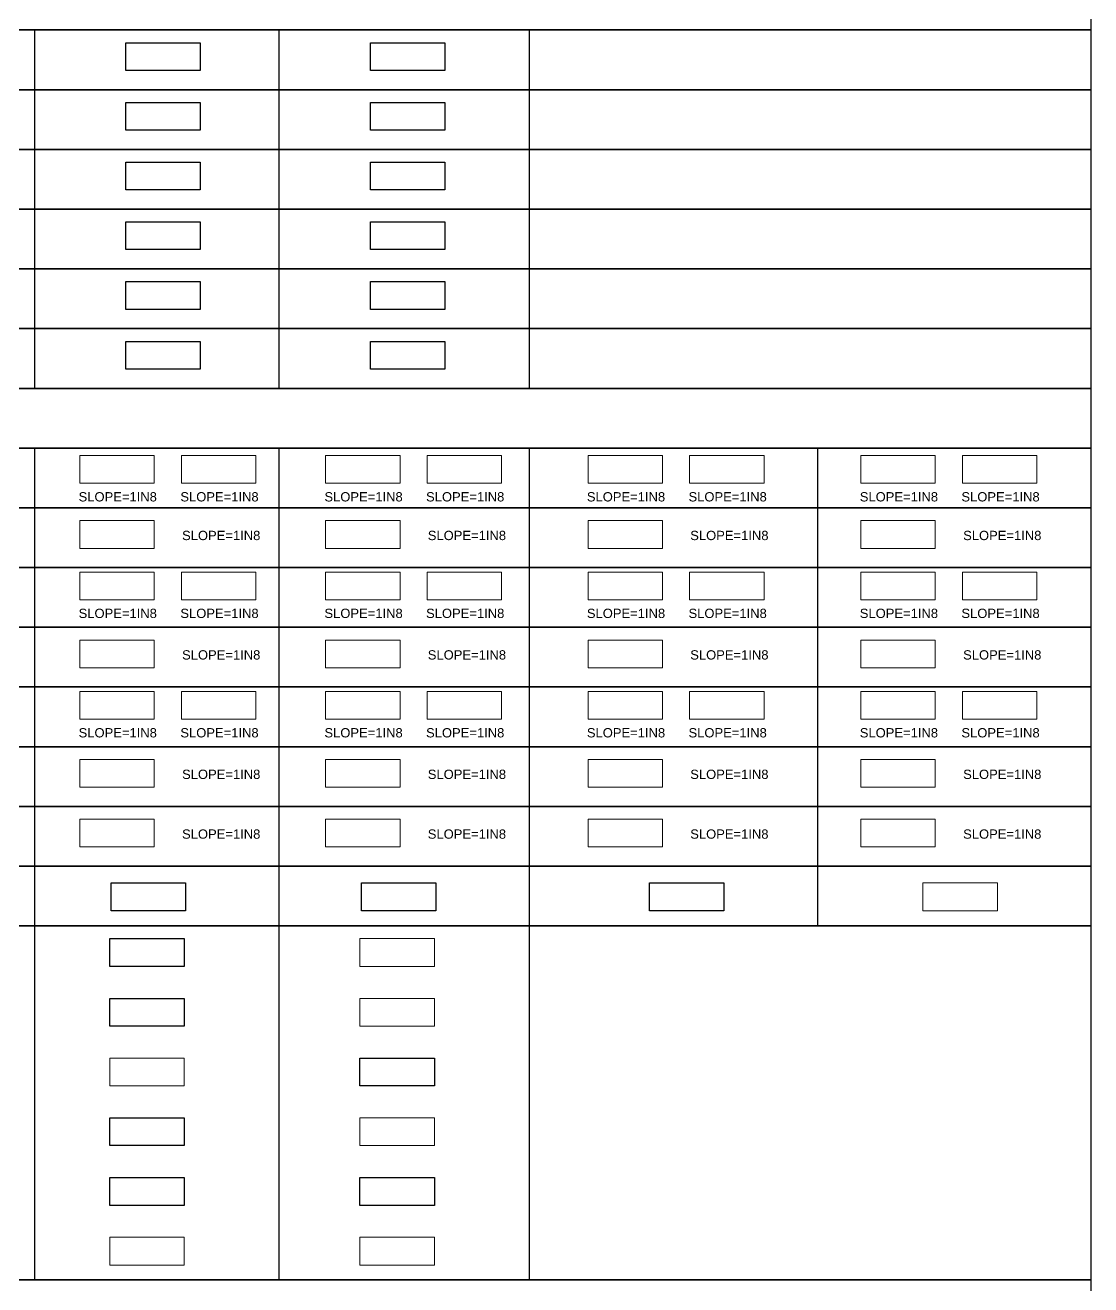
# Model space of a CAD drawing. Header units: millimetres. Extents: x -9481 to -9285, y 28728 to 28829.
# Drawn here: x -9451.52 to -9442.23, y 28780.84 to 28791.82 of the extents above; entities that cross this region are included whole.
import ezdxf

# ---------------------------------------------------------------- set-up
doc = ezdxf.new("R2010")
doc.units = ezdxf.units.MM
doc.linetypes.add('CONTINULUS', pattern=[0])
for name, color, linetype, plot in [('BLK_1_FLR_-1_COURTYARD_INNER', 4, 'Continuous', False), ('BLK_1_FLR_3_COURTYARD_INNER', 7, 'Continuous', False), ('BLK_1_FLR_3_ROOM_1_LIGHT_VENTILATION_1', 4, 'Continuous', False), ('BLK_1_FLR_3_ROOM_2_LIGHT_VENTILATION_2', 1, 'Continuous', False), ('BLK_1_FLR_3_ROOM_4_LIGHT_VENTILATION_4', 1, 'Continuous', False), ('BLK_1_FLR_3_ROOM_5_LIGHT_VENTILATION_5', 1, 'Continuous', False), ('BLK_1_FLR_4_COURTYARD_INNER', 25, 'Continuous', False), ('BLK_1_FLR_4_ROOM_3_LIGHT_VENTILATION_3', 7, 'Continuous', False), ('BLK_1_FLR_4_ROOM_5_LIGHT_VENTILATION_5', 7, 'Continuous', False)]:
    doc.layers.add(name, color=color, linetype=linetype, plot=plot)
for name, color, linetype, lineweight in [('BLK_1_FLR_-1_VEHICLERAMP_1', 7, 'Continuous', 0), ('BLK_1_FLR_-1_VEHICLERAMP_2', 7, 'Continuous', 0), ('BLK_1_FLR_-2_COURTYARD_INNER', 7, 'Continuous', 0), ('BLK_1_FLR_-2_VEHICLERAMP_1', 7, 'Continuous', 0), ('BLK_1_FLR_-2_VEHICLERAMP_2', 7, 'Continuous', 0), ('BLK_1_FLR_3_ROOM_3_LIGHT_VENTILATION_3', 7, 'Continuous', 0), ('BLK_1_FLR_3_ROOM_6_LIGHT_VENTILATION_6', 7, 'Continuous', 0), ('BLK_1_FLR_3_VEHICLERAMP_1', 7, 'Continuous', 0), ('BLK_1_FLR_3_VEHICLERAMP_2', 7, 'Continuous', 0), ('BLK_1_FLR_4_ROOM_1_LIGHT_VENTILATION_1', 7, 'Continuous', 0), ('BLK_1_FLR_4_ROOM_2_LIGHT_VENTILATION_2', 7, 'Continuous', 0), ('BLK_1_FLR_4_ROOM_4_LIGHT_VENTILATION_4', 7, 'Continuous', 0), ('BLK_1_FLR_4_ROOM_6_LIGHT_VENTILATION_6', 7, 'Continuous', 0), ('BLK_1_FLR_4_VEHICLERAMP_1', 7, 'Continuous', 0), ('BLK_1_FLR_4_VEHICLERAMP_2', 7, 'Continuous', 0)]:
    doc.layers.add(name, color=color, linetype=linetype, lineweight=lineweight)
doc.layers.add('BLK_1_FLR_3_UNITFA', color=7, linetype='Continuous')
doc.layers.add('BLK_1_FLR_4_UNITFA', color=7, linetype='Continuous')
doc.styles.get("Standard").update_dxf_attribs({"font": 'arial.ttf', "height": 0.25})

msp = doc.modelspace()

# ---------------------------------------------------------------- linework, layer by layer
for p, q in [((-9451.44, 28791.775), (-9451.44, 28791.254)), ((-9449.309, 28791.775), (-9449.309, 28791.254)), ((-9447.126, 28791.775), (-9447.126, 28791.254)), ((-9451.44, 28791.254), (-9451.44, 28790.733)), ((-9449.309, 28791.254), (-9449.309, 28790.733)), ((-9447.126, 28791.254), (-9447.126, 28790.733)), ((-9451.44, 28790.733), (-9451.44, 28790.213)), ((-9449.309, 28790.733), (-9449.309, 28790.213)), ((-9447.126, 28790.733), (-9447.126, 28790.213)), ((-9451.44, 28790.213), (-9451.44, 28789.692)), ((-9449.309, 28790.213), (-9449.309, 28789.692)), ((-9447.126, 28790.213), (-9447.126, 28789.692)), ((-9451.44, 28789.692), (-9451.44, 28789.172)), ((-9449.309, 28789.692), (-9449.309, 28789.172)), ((-9447.126, 28789.692), (-9447.126, 28789.172)), ((-9451.44, 28789.172), (-9451.44, 28788.651)), ((-9449.309, 28789.172), (-9449.309, 28788.651)), ((-9447.126, 28789.172), (-9447.126, 28788.651)), ((-9451.44, 28788.13), (-9451.44, 28787.61)), ((-9449.309, 28788.13), (-9449.309, 28787.61)), ((-9447.126, 28788.13), (-9447.126, 28787.61)), ((-9444.614, 28788.13), (-9444.614, 28787.61)), ((-9451.44, 28787.61), (-9451.44, 28787.089)), ((-9449.309, 28787.61), (-9449.309, 28787.089)), ((-9447.126, 28787.61), (-9447.126, 28787.089)), ((-9444.614, 28787.61), (-9444.614, 28787.089)), ((-9451.44, 28787.089), (-9451.44, 28786.568)), ((-9449.309, 28787.089), (-9449.309, 28786.568)), ((-9447.126, 28787.089), (-9447.126, 28786.568)), ((-9444.614, 28787.089), (-9444.614, 28786.568)), ((-9451.44, 28786.568), (-9451.44, 28786.048)), ((-9449.309, 28786.568), (-9449.309, 28786.048)), ((-9447.126, 28786.568), (-9447.126, 28786.048)), ((-9444.614, 28786.568), (-9444.614, 28786.048)), ((-9451.44, 28786.048), (-9451.44, 28785.527)), ((-9449.309, 28786.048), (-9449.309, 28785.527)), ((-9447.126, 28786.048), (-9447.126, 28785.527)), ((-9444.614, 28786.048), (-9444.614, 28785.527)), ((-9451.44, 28785.527), (-9451.44, 28785.006)), ((-9449.309, 28785.527), (-9449.309, 28785.006)), ((-9447.126, 28785.527), (-9447.126, 28785.006)), ((-9444.614, 28785.527), (-9444.614, 28785.006)), ((-9451.44, 28785.006), (-9451.44, 28784.486)), ((-9449.309, 28785.006), (-9449.309, 28784.486)), ((-9447.126, 28785.006), (-9447.126, 28784.486)), ((-9444.614, 28785.006), (-9444.614, 28784.486)), ((-9451.44, 28784.486), (-9451.44, 28783.965)), ((-9449.309, 28784.486), (-9449.309, 28783.965)), ((-9447.126, 28784.486), (-9447.126, 28783.965)), ((-9444.614, 28784.486), (-9444.614, 28783.965)), ((-9451.44, 28783.965), (-9451.44, 28783.444)), ((-9451.44, 28783.965), (-9451.44, 28780.879)), ((-9449.309, 28783.965), (-9449.309, 28783.444)), ((-9449.309, 28783.965), (-9449.309, 28780.879)), ((-9447.126, 28783.965), (-9447.126, 28783.444)), ((-9447.126, 28783.965), (-9447.126, 28780.879)), ((-9442.23, 28783.965), (-9442.23, 28780.879)), ((-9451.44, 28783.444), (-9451.44, 28782.924)), ((-9449.309, 28783.444), (-9449.309, 28782.924)), ((-9447.126, 28783.444), (-9447.126, 28782.924))]:
    msp.add_line(p, q)
for points in [[(-9481.258, 28792.295), (-9442.23, 28792.295), (-9442.23, 28791.775), (-9481.258, 28791.775), (-9481.258, 28792.295)], [(-9481.258, 28788.651), (-9442.23, 28788.651), (-9442.23, 28788.13), (-9481.258, 28788.13), (-9481.258, 28788.651)], [(-9481.258, 28783.965), (-9481.258, 28784.486), (-9442.23, 28784.486), (-9442.23, 28783.965)], [(-9481.258, 28783.965), (-9442.23, 28783.965), (-9442.23, 28780.879), (-9481.258, 28780.879)], [(-9481.258, 28780.879), (-9442.23, 28780.879), (-9442.23, 28780.359), (-9481.258, 28780.359), (-9481.258, 28780.879)]]:
    msp.add_lwpolyline(points, close=True)
for points in [[(-9481.258, 28788.651), (-9481.258, 28791.775), (-9442.23, 28791.775), (-9442.23, 28791.254), (-9461.732, 28791.254)], [(-9461.732, 28791.254), (-9442.23, 28791.254), (-9442.23, 28790.733), (-9461.732, 28790.733)], [(-9461.732, 28790.733), (-9442.23, 28790.733), (-9442.23, 28790.213), (-9461.732, 28790.213)], [(-9461.732, 28790.213), (-9442.23, 28790.213), (-9442.23, 28789.692), (-9461.732, 28789.692)], [(-9461.732, 28789.692), (-9442.23, 28789.692), (-9442.23, 28789.172), (-9461.732, 28789.172)], [(-9461.732, 28789.172), (-9442.23, 28789.172), (-9442.23, 28788.651), (-9481.258, 28788.651)], [(-9481.258, 28787.61), (-9481.258, 28788.13), (-9442.23, 28788.13), (-9442.23, 28787.61), (-9461.732, 28787.61)], [(-9461.732, 28787.61), (-9442.23, 28787.61), (-9442.23, 28787.089), (-9461.732, 28787.089)], [(-9461.732, 28787.089), (-9442.23, 28787.089), (-9442.23, 28786.568), (-9461.732, 28786.568)], [(-9461.732, 28786.568), (-9442.23, 28786.568), (-9442.23, 28786.048), (-9461.732, 28786.048)], [(-9461.732, 28786.048), (-9442.23, 28786.048), (-9442.23, 28785.527), (-9461.732, 28785.527)], [(-9461.732, 28785.527), (-9442.23, 28785.527), (-9442.23, 28785.006), (-9461.732, 28785.006)], [(-9461.732, 28785.006), (-9442.23, 28785.006), (-9442.23, 28784.486), (-9481.258, 28784.486), (-9481.258, 28785.006), (-9481.258, 28785.006)]]:
    msp.add_lwpolyline(points)
at = {"layer": 'BLK_1_FLR_-1_COURTYARD_INNER', "color": 7}
msp.add_lwpolyline([(-9446.077, 28784.339), (-9445.428, 28784.339), (-9445.428, 28784.097), (-9446.077, 28784.097)], close=True, dxfattribs=at)
at = {"layer": 'BLK_1_FLR_-1_VEHICLERAMP_1', "color": 1}
msp.add_lwpolyline([(-9446.613, 28788.065), (-9445.964, 28788.065), (-9445.964, 28787.823), (-9446.613, 28787.823)], close=True, dxfattribs=at)
at = {"layer": 'BLK_1_FLR_-1_VEHICLERAMP_1', "color": 2}
msp.add_lwpolyline([(-9446.613, 28787.498), (-9445.964, 28787.498), (-9445.964, 28787.256), (-9446.613, 28787.256)], close=True, dxfattribs=at)
at = {"layer": 'BLK_1_FLR_-1_VEHICLERAMP_1', "color": 3}
msp.add_lwpolyline([(-9446.613, 28787.049), (-9445.964, 28787.049), (-9445.964, 28786.807), (-9446.613, 28786.807)], close=True, dxfattribs=at)
at = {"layer": 'BLK_1_FLR_-1_VEHICLERAMP_1', "color": 4}
msp.add_lwpolyline([(-9446.613, 28786.457), (-9445.964, 28786.457), (-9445.964, 28786.215), (-9446.613, 28786.215)], close=True, dxfattribs=at)
at = {"layer": 'BLK_1_FLR_-1_VEHICLERAMP_1', "color": 5}
msp.add_lwpolyline([(-9446.613, 28786.008), (-9445.964, 28786.008), (-9445.964, 28785.766), (-9446.613, 28785.766)], close=True, dxfattribs=at)
at = {"layer": 'BLK_1_FLR_-1_VEHICLERAMP_1', "color": 6}
msp.add_lwpolyline([(-9446.613, 28785.416), (-9445.964, 28785.416), (-9445.964, 28785.174), (-9446.613, 28785.174)], close=True, dxfattribs=at)
at = {"layer": 'BLK_1_FLR_-1_VEHICLERAMP_1', "color": 8}
msp.add_lwpolyline([(-9446.613, 28784.895), (-9445.964, 28784.895), (-9445.964, 28784.653), (-9446.613, 28784.653)], close=True, dxfattribs=at)
at = {"layer": 'BLK_1_FLR_-1_VEHICLERAMP_2', "color": 1, "linetype": 'CONTINULUS', "ltscale": 0.05}
msp.add_lwpolyline([(-9445.727, 28788.065), (-9445.078, 28788.065), (-9445.078, 28787.823), (-9445.727, 28787.823)], close=True, dxfattribs=at)
at = {"layer": 'BLK_1_FLR_-1_VEHICLERAMP_2', "color": 3, "linetype": 'CONTINULUS', "ltscale": 0.05}
msp.add_lwpolyline([(-9445.727, 28787.049), (-9445.078, 28787.049), (-9445.078, 28786.807), (-9445.727, 28786.807)], close=True, dxfattribs=at)
at = {"layer": 'BLK_1_FLR_-1_VEHICLERAMP_2', "color": 5, "linetype": 'CONTINULUS', "ltscale": 0.05}
msp.add_lwpolyline([(-9445.727, 28786.008), (-9445.078, 28786.008), (-9445.078, 28785.766), (-9445.727, 28785.766)], close=True, dxfattribs=at)
at = {"layer": 'BLK_1_FLR_-2_COURTYARD_INNER', "color": 7}
msp.add_lwpolyline([(-9443.693, 28784.339), (-9443.043, 28784.339), (-9443.043, 28784.097), (-9443.693, 28784.097)], close=True, dxfattribs=at)
at = {"layer": 'BLK_1_FLR_-2_VEHICLERAMP_1', "color": 1}
msp.add_lwpolyline([(-9444.235, 28788.065), (-9443.586, 28788.065), (-9443.586, 28787.823), (-9444.235, 28787.823)], close=True, dxfattribs=at)
at = {"layer": 'BLK_1_FLR_-2_VEHICLERAMP_1', "color": 2}
msp.add_lwpolyline([(-9444.235, 28787.498), (-9443.586, 28787.498), (-9443.586, 28787.256), (-9444.235, 28787.256)], close=True, dxfattribs=at)
at = {"layer": 'BLK_1_FLR_-2_VEHICLERAMP_1', "color": 3}
msp.add_lwpolyline([(-9444.235, 28787.049), (-9443.586, 28787.049), (-9443.586, 28786.807), (-9444.235, 28786.807)], close=True, dxfattribs=at)
at = {"layer": 'BLK_1_FLR_-2_VEHICLERAMP_1', "color": 4}
msp.add_lwpolyline([(-9444.235, 28786.457), (-9443.586, 28786.457), (-9443.586, 28786.215), (-9444.235, 28786.215)], close=True, dxfattribs=at)
at = {"layer": 'BLK_1_FLR_-2_VEHICLERAMP_1', "color": 5}
msp.add_lwpolyline([(-9444.235, 28786.008), (-9443.586, 28786.008), (-9443.586, 28785.766), (-9444.235, 28785.766)], close=True, dxfattribs=at)
at = {"layer": 'BLK_1_FLR_-2_VEHICLERAMP_1', "color": 6}
msp.add_lwpolyline([(-9444.235, 28785.416), (-9443.586, 28785.416), (-9443.586, 28785.174), (-9444.235, 28785.174)], close=True, dxfattribs=at)
at = {"layer": 'BLK_1_FLR_-2_VEHICLERAMP_1', "color": 8}
msp.add_lwpolyline([(-9444.235, 28784.895), (-9443.586, 28784.895), (-9443.586, 28784.653), (-9444.235, 28784.653)], close=True, dxfattribs=at)
at = {"layer": 'BLK_1_FLR_-2_VEHICLERAMP_2', "color": 1, "linetype": 'CONTINULUS', "ltscale": 0.05}
msp.add_lwpolyline([(-9443.349, 28788.065), (-9442.7, 28788.065), (-9442.7, 28787.823), (-9443.349, 28787.823)], close=True, dxfattribs=at)
at = {"layer": 'BLK_1_FLR_-2_VEHICLERAMP_2', "color": 3, "linetype": 'CONTINULUS', "ltscale": 0.05}
msp.add_lwpolyline([(-9443.349, 28787.049), (-9442.7, 28787.049), (-9442.7, 28786.807), (-9443.349, 28786.807)], close=True, dxfattribs=at)
at = {"layer": 'BLK_1_FLR_-2_VEHICLERAMP_2', "color": 5, "linetype": 'CONTINULUS', "ltscale": 0.05}
msp.add_lwpolyline([(-9443.349, 28786.008), (-9442.7, 28786.008), (-9442.7, 28785.766), (-9443.349, 28785.766)], close=True, dxfattribs=at)
at = {"layer": 'BLK_1_FLR_3_COURTYARD_INNER', "color": 7}
msp.add_lwpolyline([(-9450.771, 28784.339), (-9450.122, 28784.339), (-9450.122, 28784.097), (-9450.771, 28784.097)], close=True, dxfattribs=at)
at = {"layer": 'BLK_1_FLR_3_ROOM_1_LIGHT_VENTILATION_1', "color": 114}
msp.add_lwpolyline([(-9450.783, 28783.854), (-9450.134, 28783.854), (-9450.134, 28783.612), (-9450.783, 28783.612)], close=True, dxfattribs=at)
at = {"layer": 'BLK_1_FLR_3_ROOM_2_LIGHT_VENTILATION_2', "color": 114}
msp.add_lwpolyline([(-9450.783, 28783.333), (-9450.134, 28783.333), (-9450.134, 28783.091), (-9450.783, 28783.091)], close=True, dxfattribs=at)
at = {"layer": 'BLK_1_FLR_3_ROOM_3_LIGHT_VENTILATION_3', "color": 114}
msp.add_lwpolyline([(-9450.783, 28782.813), (-9450.134, 28782.813), (-9450.134, 28782.57), (-9450.783, 28782.57)], close=True, dxfattribs=at)
at = {"layer": 'BLK_1_FLR_3_ROOM_4_LIGHT_VENTILATION_4', "color": 114}
msp.add_lwpolyline([(-9450.783, 28782.292), (-9450.134, 28782.292), (-9450.134, 28782.05), (-9450.783, 28782.05)], close=True, dxfattribs=at)
at = {"layer": 'BLK_1_FLR_3_ROOM_5_LIGHT_VENTILATION_5', "color": 114}
msp.add_lwpolyline([(-9450.783, 28781.771), (-9450.134, 28781.771), (-9450.134, 28781.529), (-9450.783, 28781.529)], close=True, dxfattribs=at)
at = {"layer": 'BLK_1_FLR_3_ROOM_6_LIGHT_VENTILATION_6', "color": 114}
msp.add_lwpolyline([(-9450.783, 28781.251), (-9450.134, 28781.251), (-9450.134, 28781.009), (-9450.783, 28781.009)], close=True, dxfattribs=at)
at = {"layer": 'BLK_1_FLR_3_UNITFA', "color": 1}
msp.add_lwpolyline([(-9450.642, 28791.664), (-9449.993, 28791.664), (-9449.993, 28791.421), (-9450.642, 28791.421)], close=True, dxfattribs=at)
at = {"layer": 'BLK_1_FLR_3_UNITFA', "color": 2}
msp.add_lwpolyline([(-9450.642, 28791.143), (-9449.993, 28791.143), (-9449.993, 28790.901), (-9450.642, 28790.901)], close=True, dxfattribs=at)
at = {"layer": 'BLK_1_FLR_3_UNITFA', "color": 3}
msp.add_lwpolyline([(-9450.642, 28790.622), (-9449.993, 28790.622), (-9449.993, 28790.38), (-9450.642, 28790.38)], close=True, dxfattribs=at)
at = {"layer": 'BLK_1_FLR_3_UNITFA', "color": 4}
msp.add_lwpolyline([(-9450.642, 28790.102), (-9449.993, 28790.102), (-9449.993, 28789.86), (-9450.642, 28789.86)], close=True, dxfattribs=at)
at = {"layer": 'BLK_1_FLR_3_UNITFA', "color": 5}
msp.add_lwpolyline([(-9450.642, 28789.581), (-9449.993, 28789.581), (-9449.993, 28789.339), (-9450.642, 28789.339)], close=True, dxfattribs=at)
at = {"layer": 'BLK_1_FLR_3_UNITFA', "color": 6}
msp.add_lwpolyline([(-9450.642, 28789.06), (-9449.993, 28789.06), (-9449.993, 28788.818), (-9450.642, 28788.818)], close=True, dxfattribs=at)
at = {"layer": 'BLK_1_FLR_3_VEHICLERAMP_1', "color": 1}
msp.add_lwpolyline([(-9451.044, 28788.065), (-9450.395, 28788.065), (-9450.395, 28787.823), (-9451.044, 28787.823)], close=True, dxfattribs=at)
at = {"layer": 'BLK_1_FLR_3_VEHICLERAMP_1', "color": 2}
msp.add_lwpolyline([(-9451.044, 28787.498), (-9450.395, 28787.498), (-9450.395, 28787.256), (-9451.044, 28787.256)], close=True, dxfattribs=at)
at = {"layer": 'BLK_1_FLR_3_VEHICLERAMP_1', "color": 3}
msp.add_lwpolyline([(-9451.044, 28787.049), (-9450.395, 28787.049), (-9450.395, 28786.807), (-9451.044, 28786.807)], close=True, dxfattribs=at)
at = {"layer": 'BLK_1_FLR_3_VEHICLERAMP_1', "color": 4}
msp.add_lwpolyline([(-9451.044, 28786.457), (-9450.395, 28786.457), (-9450.395, 28786.215), (-9451.044, 28786.215)], close=True, dxfattribs=at)
at = {"layer": 'BLK_1_FLR_3_VEHICLERAMP_1', "color": 5}
msp.add_lwpolyline([(-9451.044, 28786.008), (-9450.395, 28786.008), (-9450.395, 28785.766), (-9451.044, 28785.766)], close=True, dxfattribs=at)
at = {"layer": 'BLK_1_FLR_3_VEHICLERAMP_1', "color": 6}
msp.add_lwpolyline([(-9451.044, 28785.416), (-9450.395, 28785.416), (-9450.395, 28785.174), (-9451.044, 28785.174)], close=True, dxfattribs=at)
at = {"layer": 'BLK_1_FLR_3_VEHICLERAMP_1', "color": 8}
msp.add_lwpolyline([(-9451.044, 28784.895), (-9450.395, 28784.895), (-9450.395, 28784.653), (-9451.044, 28784.653)], close=True, dxfattribs=at)
at = {"layer": 'BLK_1_FLR_3_VEHICLERAMP_2', "color": 1, "linetype": 'CONTINULUS', "ltscale": 0.05}
msp.add_lwpolyline([(-9450.158, 28788.065), (-9449.509, 28788.065), (-9449.509, 28787.823), (-9450.158, 28787.823)], close=True, dxfattribs=at)
at = {"layer": 'BLK_1_FLR_3_VEHICLERAMP_2', "color": 3, "linetype": 'CONTINULUS', "ltscale": 0.05}
msp.add_lwpolyline([(-9450.158, 28787.049), (-9449.509, 28787.049), (-9449.509, 28786.807), (-9450.158, 28786.807)], close=True, dxfattribs=at)
at = {"layer": 'BLK_1_FLR_3_VEHICLERAMP_2', "color": 5, "linetype": 'CONTINULUS', "ltscale": 0.05}
msp.add_lwpolyline([(-9450.158, 28786.008), (-9449.509, 28786.008), (-9449.509, 28785.766), (-9450.158, 28785.766)], close=True, dxfattribs=at)
at = {"layer": 'BLK_1_FLR_4_COURTYARD_INNER', "color": 7}
msp.add_lwpolyline([(-9448.589, 28784.339), (-9447.94, 28784.339), (-9447.94, 28784.097), (-9448.589, 28784.097)], close=True, dxfattribs=at)
at = {"layer": 'BLK_1_FLR_4_ROOM_1_LIGHT_VENTILATION_1', "color": 114}
msp.add_lwpolyline([(-9448.601, 28783.854), (-9447.952, 28783.854), (-9447.952, 28783.612), (-9448.601, 28783.612)], close=True, dxfattribs=at)
at = {"layer": 'BLK_1_FLR_4_ROOM_2_LIGHT_VENTILATION_2', "color": 114}
msp.add_lwpolyline([(-9448.601, 28783.333), (-9447.952, 28783.333), (-9447.952, 28783.091), (-9448.601, 28783.091)], close=True, dxfattribs=at)
at = {"layer": 'BLK_1_FLR_4_ROOM_3_LIGHT_VENTILATION_3', "color": 114}
msp.add_lwpolyline([(-9448.601, 28782.813), (-9447.952, 28782.813), (-9447.952, 28782.57), (-9448.601, 28782.57)], close=True, dxfattribs=at)
at = {"layer": 'BLK_1_FLR_4_ROOM_4_LIGHT_VENTILATION_4', "color": 114}
msp.add_lwpolyline([(-9448.601, 28782.292), (-9447.952, 28782.292), (-9447.952, 28782.05), (-9448.601, 28782.05)], close=True, dxfattribs=at)
at = {"layer": 'BLK_1_FLR_4_ROOM_5_LIGHT_VENTILATION_5', "color": 114}
msp.add_lwpolyline([(-9448.601, 28781.771), (-9447.952, 28781.771), (-9447.952, 28781.529), (-9448.601, 28781.529)], close=True, dxfattribs=at)
at = {"layer": 'BLK_1_FLR_4_ROOM_6_LIGHT_VENTILATION_6', "color": 114}
msp.add_lwpolyline([(-9448.601, 28781.251), (-9447.952, 28781.251), (-9447.952, 28781.009), (-9448.601, 28781.009)], close=True, dxfattribs=at)
at = {"layer": 'BLK_1_FLR_4_UNITFA', "color": 1}
msp.add_lwpolyline([(-9448.51, 28791.664), (-9447.861, 28791.664), (-9447.861, 28791.421), (-9448.51, 28791.421)], close=True, dxfattribs=at)
at = {"layer": 'BLK_1_FLR_4_UNITFA', "color": 2}
msp.add_lwpolyline([(-9448.51, 28791.143), (-9447.861, 28791.143), (-9447.861, 28790.901), (-9448.51, 28790.901)], close=True, dxfattribs=at)
at = {"layer": 'BLK_1_FLR_4_UNITFA', "color": 3}
msp.add_lwpolyline([(-9448.51, 28790.622), (-9447.861, 28790.622), (-9447.861, 28790.38), (-9448.51, 28790.38)], close=True, dxfattribs=at)
at = {"layer": 'BLK_1_FLR_4_UNITFA', "color": 4}
msp.add_lwpolyline([(-9448.51, 28790.102), (-9447.861, 28790.102), (-9447.861, 28789.86), (-9448.51, 28789.86)], close=True, dxfattribs=at)
at = {"layer": 'BLK_1_FLR_4_UNITFA', "color": 5}
msp.add_lwpolyline([(-9448.51, 28789.581), (-9447.861, 28789.581), (-9447.861, 28789.339), (-9448.51, 28789.339)], close=True, dxfattribs=at)
at = {"layer": 'BLK_1_FLR_4_UNITFA', "color": 6}
msp.add_lwpolyline([(-9448.51, 28789.06), (-9447.861, 28789.06), (-9447.861, 28788.818), (-9448.51, 28788.818)], close=True, dxfattribs=at)
at = {"layer": 'BLK_1_FLR_4_VEHICLERAMP_1', "color": 1}
msp.add_lwpolyline([(-9448.901, 28788.065), (-9448.252, 28788.065), (-9448.252, 28787.823), (-9448.901, 28787.823)], close=True, dxfattribs=at)
at = {"layer": 'BLK_1_FLR_4_VEHICLERAMP_1', "color": 2}
msp.add_lwpolyline([(-9448.901, 28787.498), (-9448.252, 28787.498), (-9448.252, 28787.256), (-9448.901, 28787.256)], close=True, dxfattribs=at)
at = {"layer": 'BLK_1_FLR_4_VEHICLERAMP_1', "color": 3}
msp.add_lwpolyline([(-9448.901, 28787.049), (-9448.252, 28787.049), (-9448.252, 28786.807), (-9448.901, 28786.807)], close=True, dxfattribs=at)
at = {"layer": 'BLK_1_FLR_4_VEHICLERAMP_1', "color": 4}
msp.add_lwpolyline([(-9448.901, 28786.457), (-9448.252, 28786.457), (-9448.252, 28786.215), (-9448.901, 28786.215)], close=True, dxfattribs=at)
at = {"layer": 'BLK_1_FLR_4_VEHICLERAMP_1', "color": 5}
msp.add_lwpolyline([(-9448.901, 28786.008), (-9448.252, 28786.008), (-9448.252, 28785.766), (-9448.901, 28785.766)], close=True, dxfattribs=at)
at = {"layer": 'BLK_1_FLR_4_VEHICLERAMP_1', "color": 6}
msp.add_lwpolyline([(-9448.901, 28785.416), (-9448.252, 28785.416), (-9448.252, 28785.174), (-9448.901, 28785.174)], close=True, dxfattribs=at)
at = {"layer": 'BLK_1_FLR_4_VEHICLERAMP_1', "color": 8}
msp.add_lwpolyline([(-9448.901, 28784.895), (-9448.252, 28784.895), (-9448.252, 28784.653), (-9448.901, 28784.653)], close=True, dxfattribs=at)
at = {"layer": 'BLK_1_FLR_4_VEHICLERAMP_2', "color": 1, "linetype": 'CONTINULUS', "ltscale": 0.05}
msp.add_lwpolyline([(-9448.015, 28788.065), (-9447.366, 28788.065), (-9447.366, 28787.823), (-9448.015, 28787.823)], close=True, dxfattribs=at)
at = {"layer": 'BLK_1_FLR_4_VEHICLERAMP_2', "color": 3, "linetype": 'CONTINULUS', "ltscale": 0.05}
msp.add_lwpolyline([(-9448.015, 28787.049), (-9447.366, 28787.049), (-9447.366, 28786.807), (-9448.015, 28786.807)], close=True, dxfattribs=at)
at = {"layer": 'BLK_1_FLR_4_VEHICLERAMP_2', "color": 5, "linetype": 'CONTINULUS', "ltscale": 0.05}
msp.add_lwpolyline([(-9448.015, 28786.008), (-9447.366, 28786.008), (-9447.366, 28785.766), (-9448.015, 28785.766)], close=True, dxfattribs=at)

# ---------------------------------------------------------------- texts
at = {"layer": 'BLK_1_FLR_-1_VEHICLERAMP_1', "color": 1, "insert": (-9446.623, 28787.746), "char_height": 0.081, "attachment_point": 1}
msp.add_mtext_dynamic_manual_height_columns('SLOPE=1IN8', width=0.42206, gutter_width=0.405, heights=[0], dxfattribs=at)
at = {"layer": 'BLK_1_FLR_-1_VEHICLERAMP_1', "color": 2, "insert": (-9445.722, 28787.409), "char_height": 0.081, "attachment_point": 1}
msp.add_mtext_dynamic_manual_height_columns('SLOPE=1IN8', width=0.42206, gutter_width=0.405, heights=[0], dxfattribs=at)
at = {"layer": 'BLK_1_FLR_-1_VEHICLERAMP_1', "color": 3, "insert": (-9446.623, 28786.73), "char_height": 0.081, "attachment_point": 1}
msp.add_mtext_dynamic_manual_height_columns('SLOPE=1IN8', width=0.42206, gutter_width=0.405, heights=[0], dxfattribs=at)
at = {"layer": 'BLK_1_FLR_-1_VEHICLERAMP_1', "color": 4, "insert": (-9445.722, 28786.368), "char_height": 0.081, "attachment_point": 1}
msp.add_mtext_dynamic_manual_height_columns('SLOPE=1IN8', width=0.42206, gutter_width=0.405, heights=[0], dxfattribs=at)
at = {"layer": 'BLK_1_FLR_-1_VEHICLERAMP_1', "color": 5, "insert": (-9446.623, 28785.689), "char_height": 0.081, "attachment_point": 1}
msp.add_mtext_dynamic_manual_height_columns('SLOPE=1IN8', width=0.42206, gutter_width=0.405, heights=[0], dxfattribs=at)
at = {"layer": 'BLK_1_FLR_-1_VEHICLERAMP_1', "color": 6, "insert": (-9445.722, 28785.327), "char_height": 0.081, "attachment_point": 1}
msp.add_mtext_dynamic_manual_height_columns('SLOPE=1IN8', width=0.42206, gutter_width=0.405, heights=[0], dxfattribs=at)
at = {"layer": 'BLK_1_FLR_-1_VEHICLERAMP_1', "color": 8, "insert": (-9445.722, 28784.806), "char_height": 0.081, "attachment_point": 1}
msp.add_mtext_dynamic_manual_height_columns('SLOPE=1IN8', width=0.42206, gutter_width=0.405, heights=[0], dxfattribs=at)
at = {"layer": 'BLK_1_FLR_-1_VEHICLERAMP_2', "color": 1, "linetype": 'CONTINULUS', "ltscale": 0.05, "insert": (-9445.737, 28787.746), "char_height": 0.081, "attachment_point": 1}
msp.add_mtext_dynamic_manual_height_columns('SLOPE=1IN8', width=0.42206, gutter_width=0.405, heights=[0], dxfattribs=at)
at = {"layer": 'BLK_1_FLR_-1_VEHICLERAMP_2', "color": 3, "linetype": 'CONTINULUS', "ltscale": 0.05, "insert": (-9445.737, 28786.73), "char_height": 0.081, "attachment_point": 1}
msp.add_mtext_dynamic_manual_height_columns('SLOPE=1IN8', width=0.42206, gutter_width=0.405, heights=[0], dxfattribs=at)
at = {"layer": 'BLK_1_FLR_-1_VEHICLERAMP_2', "color": 5, "linetype": 'CONTINULUS', "ltscale": 0.05, "insert": (-9445.737, 28785.689), "char_height": 0.081, "attachment_point": 1}
msp.add_mtext_dynamic_manual_height_columns('SLOPE=1IN8', width=0.42206, gutter_width=0.405, heights=[0], dxfattribs=at)
at = {"layer": 'BLK_1_FLR_-2_VEHICLERAMP_1', "color": 1, "insert": (-9444.244, 28787.746), "char_height": 0.081, "attachment_point": 1}
msp.add_mtext_dynamic_manual_height_columns('SLOPE=1IN8', width=0.42206, gutter_width=0.405, heights=[0], dxfattribs=at)
at = {"layer": 'BLK_1_FLR_-2_VEHICLERAMP_1', "color": 2, "insert": (-9443.343, 28787.409), "char_height": 0.081, "attachment_point": 1}
msp.add_mtext_dynamic_manual_height_columns('SLOPE=1IN8', width=0.42206, gutter_width=0.405, heights=[0], dxfattribs=at)
at = {"layer": 'BLK_1_FLR_-2_VEHICLERAMP_1', "color": 3, "insert": (-9444.244, 28786.73), "char_height": 0.081, "attachment_point": 1}
msp.add_mtext_dynamic_manual_height_columns('SLOPE=1IN8', width=0.42206, gutter_width=0.405, heights=[0], dxfattribs=at)
at = {"layer": 'BLK_1_FLR_-2_VEHICLERAMP_1', "color": 4, "insert": (-9443.343, 28786.368), "char_height": 0.081, "attachment_point": 1}
msp.add_mtext_dynamic_manual_height_columns('SLOPE=1IN8', width=0.42206, gutter_width=0.405, heights=[0], dxfattribs=at)
at = {"layer": 'BLK_1_FLR_-2_VEHICLERAMP_1', "color": 5, "insert": (-9444.244, 28785.689), "char_height": 0.081, "attachment_point": 1}
msp.add_mtext_dynamic_manual_height_columns('SLOPE=1IN8', width=0.42206, gutter_width=0.405, heights=[0], dxfattribs=at)
at = {"layer": 'BLK_1_FLR_-2_VEHICLERAMP_1', "color": 6, "insert": (-9443.343, 28785.327), "char_height": 0.081, "attachment_point": 1}
msp.add_mtext_dynamic_manual_height_columns('SLOPE=1IN8', width=0.42206, gutter_width=0.405, heights=[0], dxfattribs=at)
at = {"layer": 'BLK_1_FLR_-2_VEHICLERAMP_1', "color": 8, "insert": (-9443.343, 28784.806), "char_height": 0.081, "attachment_point": 1}
msp.add_mtext_dynamic_manual_height_columns('SLOPE=1IN8', width=0.42206, gutter_width=0.405, heights=[0], dxfattribs=at)
at = {"layer": 'BLK_1_FLR_-2_VEHICLERAMP_2', "color": 1, "linetype": 'CONTINULUS', "ltscale": 0.05, "insert": (-9443.358, 28787.746), "char_height": 0.081, "attachment_point": 1}
msp.add_mtext_dynamic_manual_height_columns('SLOPE=1IN8', width=0.42206, gutter_width=0.405, heights=[0], dxfattribs=at)
at = {"layer": 'BLK_1_FLR_-2_VEHICLERAMP_2', "color": 3, "linetype": 'CONTINULUS', "ltscale": 0.05, "insert": (-9443.358, 28786.73), "char_height": 0.081, "attachment_point": 1}
msp.add_mtext_dynamic_manual_height_columns('SLOPE=1IN8', width=0.42206, gutter_width=0.405, heights=[0], dxfattribs=at)
at = {"layer": 'BLK_1_FLR_-2_VEHICLERAMP_2', "color": 5, "linetype": 'CONTINULUS', "ltscale": 0.05, "insert": (-9443.358, 28785.689), "char_height": 0.081, "attachment_point": 1}
msp.add_mtext_dynamic_manual_height_columns('SLOPE=1IN8', width=0.42206, gutter_width=0.405, heights=[0], dxfattribs=at)
at = {"layer": 'BLK_1_FLR_3_VEHICLERAMP_1', "color": 1, "insert": (-9451.054, 28787.746), "char_height": 0.081, "attachment_point": 1}
msp.add_mtext_dynamic_manual_height_columns('SLOPE=1IN8', width=0.42206, gutter_width=0.405, heights=[0], dxfattribs=at)
at = {"layer": 'BLK_1_FLR_3_VEHICLERAMP_1', "color": 2, "insert": (-9450.152, 28787.409), "char_height": 0.081, "attachment_point": 1}
msp.add_mtext_dynamic_manual_height_columns('SLOPE=1IN8', width=0.42206, gutter_width=0.405, heights=[0], dxfattribs=at)
at = {"layer": 'BLK_1_FLR_3_VEHICLERAMP_1', "color": 3, "insert": (-9451.054, 28786.73), "char_height": 0.081, "attachment_point": 1}
msp.add_mtext_dynamic_manual_height_columns('SLOPE=1IN8', width=0.42206, gutter_width=0.405, heights=[0], dxfattribs=at)
at = {"layer": 'BLK_1_FLR_3_VEHICLERAMP_1', "color": 4, "insert": (-9450.152, 28786.368), "char_height": 0.081, "attachment_point": 1}
msp.add_mtext_dynamic_manual_height_columns('SLOPE=1IN8', width=0.42206, gutter_width=0.405, heights=[0], dxfattribs=at)
at = {"layer": 'BLK_1_FLR_3_VEHICLERAMP_1', "color": 5, "insert": (-9451.054, 28785.689), "char_height": 0.081, "attachment_point": 1}
msp.add_mtext_dynamic_manual_height_columns('SLOPE=1IN8', width=0.42206, gutter_width=0.405, heights=[0], dxfattribs=at)
at = {"layer": 'BLK_1_FLR_3_VEHICLERAMP_1', "color": 6, "insert": (-9450.152, 28785.327), "char_height": 0.081, "attachment_point": 1}
msp.add_mtext_dynamic_manual_height_columns('SLOPE=1IN8', width=0.42206, gutter_width=0.405, heights=[0], dxfattribs=at)
at = {"layer": 'BLK_1_FLR_3_VEHICLERAMP_1', "color": 8, "insert": (-9450.152, 28784.806), "char_height": 0.081, "attachment_point": 1}
msp.add_mtext_dynamic_manual_height_columns('SLOPE=1IN8', width=0.42206, gutter_width=0.405, heights=[0], dxfattribs=at)
at = {"layer": 'BLK_1_FLR_3_VEHICLERAMP_2', "color": 1, "linetype": 'CONTINULUS', "ltscale": 0.05, "insert": (-9450.167, 28787.746), "char_height": 0.081, "attachment_point": 1}
msp.add_mtext_dynamic_manual_height_columns('SLOPE=1IN8', width=0.42206, gutter_width=0.405, heights=[0], dxfattribs=at)
at = {"layer": 'BLK_1_FLR_3_VEHICLERAMP_2', "color": 3, "linetype": 'CONTINULUS', "ltscale": 0.05, "insert": (-9450.167, 28786.73), "char_height": 0.081, "attachment_point": 1}
msp.add_mtext_dynamic_manual_height_columns('SLOPE=1IN8', width=0.42206, gutter_width=0.405, heights=[0], dxfattribs=at)
at = {"layer": 'BLK_1_FLR_3_VEHICLERAMP_2', "color": 5, "linetype": 'CONTINULUS', "ltscale": 0.05, "insert": (-9450.167, 28785.689), "char_height": 0.081, "attachment_point": 1}
msp.add_mtext_dynamic_manual_height_columns('SLOPE=1IN8', width=0.42206, gutter_width=0.405, heights=[0], dxfattribs=at)
at = {"layer": 'BLK_1_FLR_4_VEHICLERAMP_1', "color": 1, "insert": (-9448.911, 28787.746), "char_height": 0.081, "attachment_point": 1}
msp.add_mtext_dynamic_manual_height_columns('SLOPE=1IN8', width=0.42206, gutter_width=0.405, heights=[0], dxfattribs=at)
at = {"layer": 'BLK_1_FLR_4_VEHICLERAMP_1', "color": 2, "insert": (-9448.01, 28787.409), "char_height": 0.081, "attachment_point": 1}
msp.add_mtext_dynamic_manual_height_columns('SLOPE=1IN8', width=0.42206, gutter_width=0.405, heights=[0], dxfattribs=at)
at = {"layer": 'BLK_1_FLR_4_VEHICLERAMP_1', "color": 3, "insert": (-9448.911, 28786.73), "char_height": 0.081, "attachment_point": 1}
msp.add_mtext_dynamic_manual_height_columns('SLOPE=1IN8', width=0.42206, gutter_width=0.405, heights=[0], dxfattribs=at)
at = {"layer": 'BLK_1_FLR_4_VEHICLERAMP_1', "color": 4, "insert": (-9448.01, 28786.368), "char_height": 0.081, "attachment_point": 1}
msp.add_mtext_dynamic_manual_height_columns('SLOPE=1IN8', width=0.42206, gutter_width=0.405, heights=[0], dxfattribs=at)
at = {"layer": 'BLK_1_FLR_4_VEHICLERAMP_1', "color": 5, "insert": (-9448.911, 28785.689), "char_height": 0.081, "attachment_point": 1}
msp.add_mtext_dynamic_manual_height_columns('SLOPE=1IN8', width=0.42206, gutter_width=0.405, heights=[0], dxfattribs=at)
at = {"layer": 'BLK_1_FLR_4_VEHICLERAMP_1', "color": 6, "insert": (-9448.01, 28785.327), "char_height": 0.081, "attachment_point": 1}
msp.add_mtext_dynamic_manual_height_columns('SLOPE=1IN8', width=0.42206, gutter_width=0.405, heights=[0], dxfattribs=at)
at = {"layer": 'BLK_1_FLR_4_VEHICLERAMP_1', "color": 8, "insert": (-9448.01, 28784.806), "char_height": 0.081, "attachment_point": 1}
msp.add_mtext_dynamic_manual_height_columns('SLOPE=1IN8', width=0.42206, gutter_width=0.405, heights=[0], dxfattribs=at)
at = {"layer": 'BLK_1_FLR_4_VEHICLERAMP_2', "color": 1, "linetype": 'CONTINULUS', "ltscale": 0.05, "insert": (-9448.025, 28787.746), "char_height": 0.081, "attachment_point": 1}
msp.add_mtext_dynamic_manual_height_columns('SLOPE=1IN8', width=0.42206, gutter_width=0.405, heights=[0], dxfattribs=at)
at = {"layer": 'BLK_1_FLR_4_VEHICLERAMP_2', "color": 3, "linetype": 'CONTINULUS', "ltscale": 0.05, "insert": (-9448.025, 28786.73), "char_height": 0.081, "attachment_point": 1}
msp.add_mtext_dynamic_manual_height_columns('SLOPE=1IN8', width=0.42206, gutter_width=0.405, heights=[0], dxfattribs=at)
at = {"layer": 'BLK_1_FLR_4_VEHICLERAMP_2', "color": 5, "linetype": 'CONTINULUS', "ltscale": 0.05, "insert": (-9448.025, 28785.689), "char_height": 0.081, "attachment_point": 1}
msp.add_mtext_dynamic_manual_height_columns('SLOPE=1IN8', width=0.42206, gutter_width=0.405, heights=[0], dxfattribs=at)

doc.saveas('drawing.dxf')
